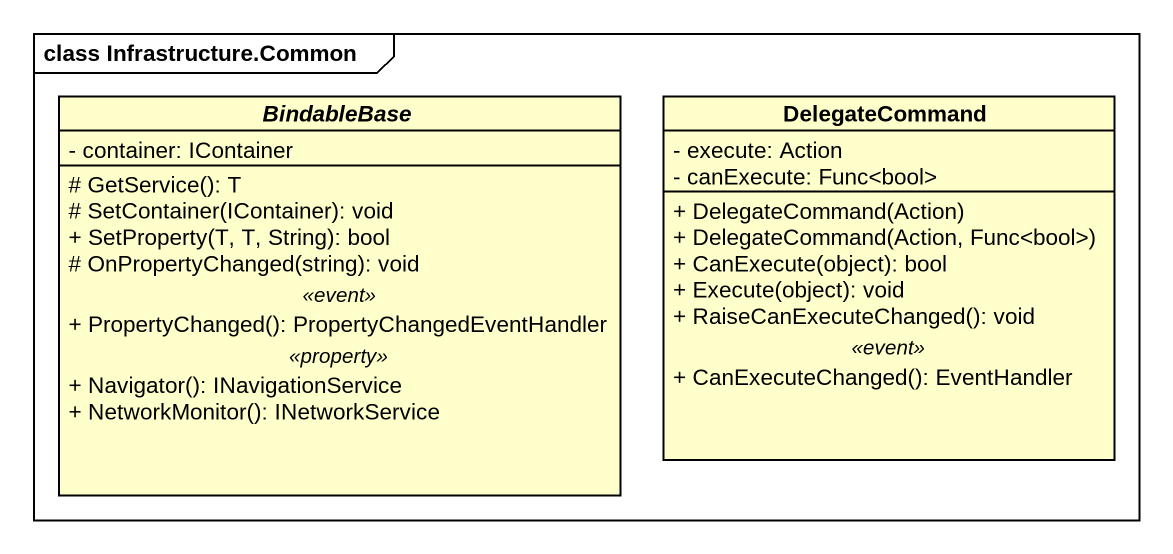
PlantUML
@startuml
mainframe class Infrastructure.Common
hide circle
hide empty members
skinparam classAttributeIconSize 0
abstract class BindableBase {
  - container: IContainer
  --
  # GetService(): T
  # SetContainer(IContainer): void
  + SetProperty(T, T, String): bool
  # OnPropertyChanged(string): void
  .. <<event>> ..
  + PropertyChanged(): PropertyChangedEventHandler
  .. <<property>> ..
  + Navigator(): INavigationService
  + NetworkMonitor(): INetworkService
}
class DelegateCommand {
  - execute: Action
  - canExecute: Func<bool>
  --
  + DelegateCommand(Action)
  + DelegateCommand(Action, Func<bool>)
  + CanExecute(object): bool
  + Execute(object): void
  + RaiseCanExecuteChanged(): void
  .. <<event>> ..
  + CanExecuteChanged(): EventHandler
}
@enduml
